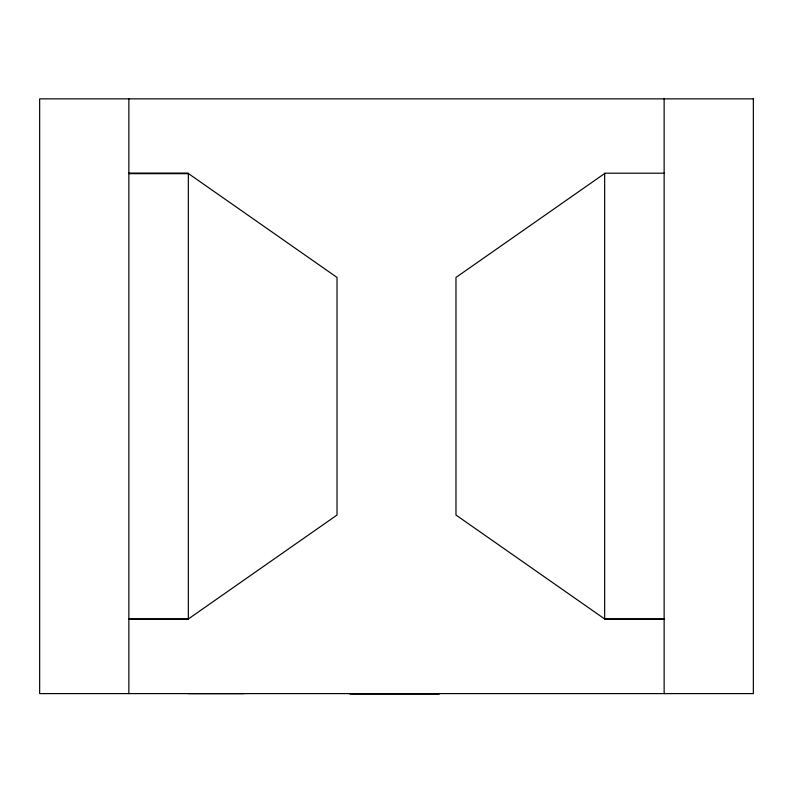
<?xml version="1.0" encoding="UTF-8"?>
<svg xmlns="http://www.w3.org/2000/svg" width="793" height="793" viewBox="0 0 793 793"><rect width="100%" height="100%" fill="white"/><g stroke="black" fill="none" stroke-linecap="round" stroke-linejoin="round"><path stroke-width="1.19" d="M604.663 173.498L455.975 277.441L455.975 515.024L604.663 618.966L664.137 618.966M128.862 173.201L188.338 173.201L188.338 619.264L128.862 619.264M664.137 173.201L604.663 173.201L604.663 619.264L664.137 619.264M128.862 173.498L188.338 173.498L337.025 277.441L337.025 515.024L188.338 618.966L128.862 618.966M128.862 173.578L188.338 173.578M188.338 693.607L244.046 693.607M350.01 694.143L439.223 694.143M664.137 98.857L664.137 693.607M128.862 98.857L128.862 693.607M753.35 98.857L39.65 98.857L39.65 693.607L753.35 693.607L753.35 98.857"/></g></svg>
